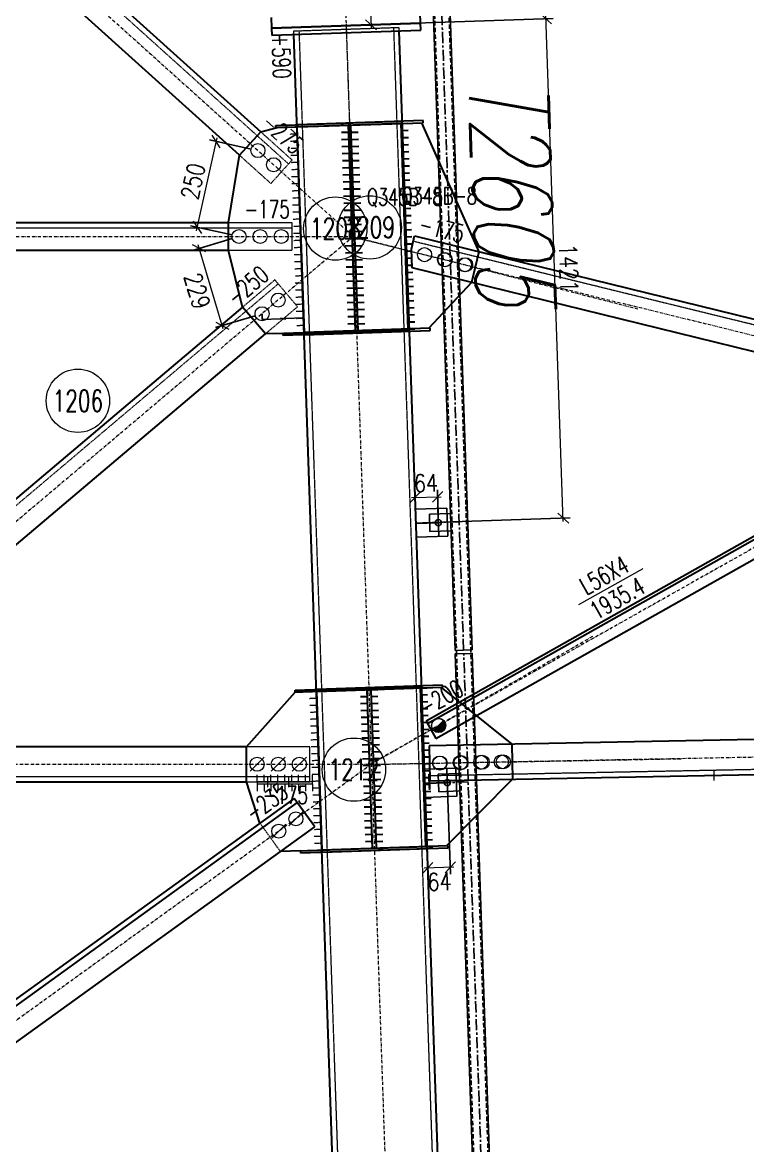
# Model space of a CAD drawing. Extents: x 4047 to 43290, y -150151 to -101862.
# Drawn here: x 16263 to 18324, y -140329 to -137136 of the extents above; entities that cross this region are included whole.
import ezdxf
from ezdxf.enums import TextEntityAlignment as Align

# ---------------------------------------------------------------- set-up
doc = ezdxf.new("R2010")
doc.units = 0
doc.header["$MEASUREMENT"] = 0
for name, pattern in [('CENTER', [50.8, 31.75, -6.35, 6.35, -6.35]), ('Dash', [2.75, 2, -0.75]), ('DashDot', [15.6, 9, -3, 0.6, -3]), ('DASHED', [19.05, 12.7, -6.35])]:
    doc.linetypes.add(name, pattern=pattern)
doc.layers.get('0').update_dxf_attribs({"linetype": 'CONTINUOUS', "lineweight": 25})
doc.layers.get('Defpoints').update_dxf_attribs({"linetype": 'CONTINUOUS'})
doc.styles.add('DimFont', font='simplex.shx', dxfattribs={"width": 0.8, "bigfont": 'gbhzfs.shx'})
doc.styles.add('HZ', font='txt.shx', dxfattribs={"width": 0.7, "oblique": 12, "bigfont": 'hztxt.shx'})
doc.styles.get("Standard").update_dxf_attribs({"font": 'simplex.shx', "width": 0.7, "height": 3, "bigfont": 'gbhzfs.shx'})
doc.dimstyles.new('DHDxfDimStyleOpen30', dxfattribs={"dimtxt": 2.5, "dimasz": 2.5, "dimexe": 1.25, "dimexo": 0.625, "dimtad": 2, "dimtxsty": 'DimFont', "dimblk": 'OPEN30', "dimblk1": 'OPEN30', "dimblk2": 'OPEN30', "dimcen": 2.5, "dimadec": 0, "dimazin": 0, "dimtfac": 1, "dimtmove": 0, "dimatfit": 3, "dimldrblk": 'OPEN30', "dimfxl": 0, "dimarcsym": 0})
doc.dimstyles.new('ISO-25$0', dxfattribs={"dimtxt": 2, "dimasz": 1.5, "dimexe": 1.25, "dimexo": 0.625, "dimtad": 1, "dimdsep": 46, "dimtxsty": 'Standard', "dimcen": 2.5, "dimclrd": 150, "dimclre": 2, "dimclrt": 6, "dimadec": 0, "dimazin": 0, "dimtfac": 1, "dimtmove": 0, "dimatfit": 0, "dimfxl": 0, "dimarcsym": 0})

# ---------------------------------------------------------------- blocks, each defined once
blk = doc.blocks.new('M16X40S')
at = {"color": 3, "linetype": 'Continuous', "lineweight": 13}
blk.add_line((-0.707, -0.707), (0.707, 0.707), dxfattribs=at)
blk.add_circle((0, 0), 1, dxfattribs=at)
for radius in [0.9, 0.8, 0.7, 0.6, 0.5, 0.4, 0.3, 0.2, 0.1]:
    blk.add_arc((0, 0), radius, 225, 45, dxfattribs=at)
blk = doc.blocks.new('M20X45S')
at = {"color": 3, "linetype": 'Continuous', "lineweight": 13}
blk.add_circle((0, 0), 1, dxfattribs=at)
blk = doc.blocks.new('M20X55S')
at = {"color": 3, "linetype": 'Continuous', "lineweight": 13}
blk.add_line((-1, -1), (1, 1), dxfattribs=at)
blk.add_circle((0, 0), 1, dxfattribs=at)
blk = doc.blocks.new('_OBLIQUE')
at = {"color": 0, "linetype": 'ByBlock', "lineweight": -2}
blk.add_line((-0.5, -0.5), (0.5, 0.5), dxfattribs=at)
blk = doc.blocks.new('*D126')
at = {"color": 0, "linetype": 'Continuous', "lineweight": -2}
for p, q in [((17270, -136687.2), (17218.4, -136689)), ((17285.5, -137141), (17233.9, -137142.8))]:
    blk.add_line(p, q, dxfattribs=at)
at = {"color": 0, "linetype": 'Continuous', "lineweight": 0}
blk.add_line((17238, -136678.3), (17254.3, -137152.1), dxfattribs=at)
at = {"layer": 'Defpoints', "color": 0, "linetype": 'Continuous'}
for p in [(17289.9, -136686.5), (17253.9, -137142.1), (17305.5, -137140.3)]:
    blk.add_point(p, dxfattribs=at)
at = {"color": 0, "linetype": 'Continuous', "lineweight": 0, "xscale": 30, "yscale": 30, "zscale": 30}
for p, rotation in [((17238.4, -136688.3), 91.96410551816827), ((17253.9, -137142.1), 271.9641055181683)]:
    blk.add_blockref('_OBLIQUE', p, dxfattribs=dict(at, rotation=rotation))
at = {"color": 6, "linetype": 'Continuous', "insert": (17206.2, -136916.6), "char_height": 50, "attachment_point": 5, "rotation": 271.9641, "style": 'DimFont'}
blk.add_mtext('454', dxfattribs=at)
blk = doc.blocks.new('_OPEN30')
at = {"color": 0, "linetype": 'ByBlock', "lineweight": -2}
for p, q in [((-1, 0.27), (0, 0)), ((0, 0), (-1, -0.27)), ((0, 0), (-1, 0))]:
    blk.add_line(p, q, dxfattribs=at)
blk = doc.blocks.new('T2605 [365-1875-365]')
at = {"color": 2, "linetype": 'DASHED'}
for p, q in [((0, 0), (0, -2615)), ((41, -2615), (41, 0))]:
    blk.add_line(p, q, dxfattribs=at)
at = {"color": 1, "linetype": 'CENTER'}
blk.add_line((20.5, -2610), (20.5, -5), dxfattribs=at)
at = {"color": 2}
for p, q in [((-3.5, -345), (-63.5, -345)), ((-63.5, -345), (-63.5, -395)), ((-3.5, -395), (-63.5, -395)), ((-3.5, -2220), (-63.5, -2220)), ((-63.5, -2220), (-63.5, -2270)), ((-3.5, -2270), (-63.5, -2270))]:
    blk.add_line(p, q, dxfattribs=at)
at = {"color": 2, "linetype": 'CENTER'}
for p, q in [((20.5, -370), (-38.5, -370)), ((20.5, -2245), (-38.5, -2245))]:
    blk.add_line(p, q, dxfattribs=at)
at = {"color": 2}
blk.add_lwpolyline([(44.5, -2610), (44.5, -5), (-3.5, -5), (-3.5, -2610)], close=True, dxfattribs=at)
for centre in [(-38.5, -370), (-38.5, -2245)]:
    blk.add_circle(centre, 8.75, dxfattribs=at)
at = {"color": 2, "style": 'HZ', "oblique": 12, "width": 0.7}
blk.add_text('T2605', height=225, rotation=270, dxfattribs=at).set_placement((90.3, -987.5))
blk = doc.blocks.new('T6355 [365-1875-1875-1875-365]')
at = {"color": 4, "linetype": 'DASHED'}
for p, q in [((0, 0), (0, -6365)), ((41, -6365), (41, 0))]:
    blk.add_line(p, q, dxfattribs=at)
at = {"color": 1, "linetype": 'CENTER'}
for p, q in [((20.5, -6360), (20.5, -5)), ((20.5, -370), (-38.5, -370))]:
    blk.add_line(p, q, dxfattribs=at)
at = {"color": 4}
for p, q in [((-3.5, -345), (-63.5, -345)), ((-63.5, -345), (-63.5, -395)), ((-3.5, -395), (-63.5, -395))]:
    blk.add_line(p, q, dxfattribs=at)
blk.add_lwpolyline([(44.5, -6360), (44.5, -5), (-3.5, -5), (-3.5, -6360)], close=True, dxfattribs=at)
blk.add_circle((-38.5, -370), 8.75, dxfattribs=at)
blk = doc.blocks.new('*D129')
at = {"color": 0, "linetype": 'Continuous', "lineweight": -2}
for p, q in [((17380.6, -138539.5), (17378.5, -138466.2)), ((17445.1, -138537.7), (17443, -138464.4))]:
    blk.add_line(p, q, dxfattribs=at)
at = {"color": 0, "linetype": 'Continuous', "lineweight": 0}
blk.add_line((17369.1, -138486.5), (17453.5, -138484.1), dxfattribs=at)
at = {"layer": 'Defpoints', "color": 0, "linetype": 'Continuous'}
for p in [(17443.5, -138484.3), (17381.2, -138559.5), (17445.7, -138557.6)]:
    blk.add_point(p, dxfattribs=at)
at = {"color": 0, "linetype": 'Continuous', "lineweight": 0, "xscale": 30, "yscale": 30, "zscale": 30}
for p, rotation in [((17379.1, -138486.2), 181.6596278035304), ((17443.5, -138484.3), 1.659627803530449)]:
    blk.add_blockref('_OBLIQUE', p, dxfattribs=dict(at, rotation=rotation))
at = {"color": 6, "linetype": 'Continuous', "insert": (17410.1, -138445.3), "char_height": 50, "attachment_point": 5, "rotation": 1.6596, "style": 'DimFont'}
blk.add_mtext('64', dxfattribs=at)
blk = doc.blocks.new('*D130')
at = {"color": 0, "linetype": 'Continuous', "lineweight": -2}
for p, q in [((17352.5, -137138.7), (17771.6, -137124.4)), ((17401.2, -138558.8), (17820.3, -138544.5))]:
    blk.add_line(p, q, dxfattribs=at)
at = {"color": 0, "linetype": 'Continuous', "lineweight": 0}
blk.add_line((17800.6, -138555.1), (17751.2, -137115), dxfattribs=at)
at = {"layer": 'Defpoints', "color": 0, "linetype": 'Continuous'}
for p in [(17751.6, -137125), (17332.5, -137139.4), (17381.2, -138559.5)]:
    blk.add_point(p, dxfattribs=at)
at = {"color": 0, "linetype": 'Continuous', "lineweight": 0, "xscale": 30, "yscale": 30, "zscale": 30}
for p, rotation in [((17751.6, -137125), 91.9641055181684), ((17800.3, -138545.1), 271.9641055181684)]:
    blk.add_blockref('_OBLIQUE', p, dxfattribs=dict(at, rotation=rotation))
at = {"color": 6, "linetype": 'Continuous', "insert": (17815.9, -137833.7), "char_height": 50, "attachment_point": 5, "rotation": 271.9641, "style": 'DimFont'}
blk.add_mtext('1421', dxfattribs=at)
blk = doc.blocks.new('*D148')
at = {"color": 0, "linetype": 'Continuous', "lineweight": -2}
for p, q in [((17407.3, -139319.4), (17415.5, -139560.1)), ((17471.7, -139317.2), (17480, -139557.9))]:
    blk.add_line(p, q, dxfattribs=at)
at = {"color": 0, "linetype": 'Continuous', "lineweight": 0}
blk.add_line((17489.3, -139537.5), (17404.8, -139540.4), dxfattribs=at)
at = {"layer": 'Defpoints', "color": 0, "linetype": 'Continuous'}
for p in [(17406.6, -139299.4), (17471, -139297.2), (17414.8, -139540.1)]:
    blk.add_point(p, dxfattribs=at)
at = {"color": 0, "linetype": 'Continuous', "lineweight": 0, "xscale": 30, "yscale": 30, "zscale": 30}
for p, rotation in [((17414.8, -139540.1), 181.9641055181641), ((17479.3, -139537.9), 1.964105518164123)]:
    blk.add_blockref('_OBLIQUE', p, dxfattribs=dict(at, rotation=rotation))
at = {"color": 6, "linetype": 'Continuous', "insert": (17448.4, -139579), "char_height": 50, "attachment_point": 5, "rotation": 1.9641, "style": 'DimFont'}
blk.add_mtext('64', dxfattribs=at)
blk = doc.blocks.new('*D175')
at = {"color": 0, "linetype": 'Continuous', "lineweight": 0}
blk.add_line((16758, -137727.8), (16816.1, -137464), dxfattribs=at)
at = {"color": 0, "linetype": 'Continuous', "lineweight": -2}
for p, q in [((16912.9, -137495.6), (16794.4, -137469.4)), ((16859.1, -137739.9), (16740.6, -137713.8))]:
    blk.add_line(p, q, dxfattribs=at)
at = {"layer": 'Defpoints', "color": 0, "linetype": 'Continuous'}
for p in [(16813.9, -137473.7), (16932.5, -137499.9), (16878.6, -137744.2)]:
    blk.add_point(p, dxfattribs=at)
at = {"color": 0, "linetype": 'Continuous', "lineweight": 0, "xscale": 30, "yscale": 30, "zscale": 30}
for p, rotation in [((16813.9, -137473.7), 77.5743127681722), ((16760.1, -137718.1), 257.5743127681722)]:
    blk.add_blockref('_OBLIQUE', p, dxfattribs=dict(at, rotation=rotation))
at = {"color": 6, "linetype": 'Continuous', "insert": (16748, -137587.3), "char_height": 50, "attachment_point": 5, "rotation": 77.5743, "style": 'DimFont'}
blk.add_mtext('250', dxfattribs=at)
blk = doc.blocks.new('*D176')
at = {"color": 0, "linetype": 'Continuous', "lineweight": -2}
for p, q in [((16859.5, -137749.9), (16746.4, -137783.6)), ((16924.9, -137969.5), (16811.8, -138003.2))]:
    blk.add_line(p, q, dxfattribs=at)
at = {"color": 0, "linetype": 'Continuous', "lineweight": 0}
blk.add_line((16833.8, -138007), (16762.7, -137768.3), dxfattribs=at)
at = {"layer": 'Defpoints', "color": 0, "linetype": 'Continuous'}
for p in [(16878.6, -137744.2), (16765.5, -137777.9), (16944.1, -137963.7)]:
    blk.add_point(p, dxfattribs=at)
at = {"color": 0, "linetype": 'Continuous', "lineweight": 0, "xscale": 30, "yscale": 30, "zscale": 30}
for p, rotation in [((16765.5, -137777.9), 106.5953881939592), ((16831, -137997.4), 286.5953881939591)]:
    blk.add_blockref('_OBLIQUE', p, dxfattribs=dict(at, rotation=rotation))
at = {"color": 6, "linetype": 'Continuous', "insert": (16759.9, -137899.1), "char_height": 50, "attachment_point": 5, "rotation": 286.5954, "style": 'DimFont'}
blk.add_mtext('229', dxfattribs=at)
blk = doc.blocks.new('*D177')
at = {"color": 2, "linetype": 'Continuous', "lineweight": -2}
for p, q in [((16944, -137963.8), (16944.6, -137980)), ((17061.4, -137959.8), (17062, -137976))]:
    blk.add_line(p, q, dxfattribs=at)
at = {"color": 150, "linetype": 'Continuous', "lineweight": -2}
for p, q in [((16944.8, -137979.9), (16996.4, -137978.1)), ((17061.8, -137975.8), (17010.2, -137977.6))]:
    blk.add_line(p, q, dxfattribs=at)
at = {"color": 150, "linetype": 'Continuous'}
for points in [[(16944.7, -137979.8), (16944.8, -137979.9), (16944.6, -137979.9)], [(17061.8, -137975.8), (17061.8, -137975.9), (17062, -137975.8)]]:
    blk.add_solid(points, dxfattribs=at)
at = {"layer": 'Defpoints', "color": 0, "linetype": 'Continuous'}
for p in [(16944, -137963.8), (17061.4, -137959.7), (17062, -137975.8)]:
    blk.add_point(p, dxfattribs=at)
at = {"color": 6, "linetype": 'Continuous', "insert": (17003.3, -137977.8), "char_height": 3, "attachment_point": 5}
blk.add_mtext('\\A1;117.4980', dxfattribs=at)

msp = doc.modelspace()

# ---------------------------------------------------------------- linework, layer by layer
at = {"color": 2, "linetype": 'DashDot', "lineweight": 15}
for p, q in [((16939.79456, -130050.3487), (17203.64331, -137744.18072)), ((13760.99625, -134642.35624), (17203.64331, -137744.18072)), ((17183.42201, -137154.52735), (17447.27076, -144848.35938)), ((13654.6237, -137744.18072), (17203.64331, -137744.18072)), ((17203.67754, -137744.17785), (15429.13251, -139245.0629)), ((17197.25966, -137744.59547), (22870.04377, -139136.34543)), ((17203.10565, -137744.32897), (18012.4617, -137949.67693)), ((19136.0906, -138181.48781), (17250.15369, -139245.43783)), ((17883.18527, -138881.9873), (17255.4372, -139244.69568)), ((17250.11868, -139245.43001), (23099.99996, -139131.88185)), ((17255.11439, -139245.06318), (13510.50645, -141946.65232)), ((13603.15312, -139245.06354), (17255.1139, -139245.06354)), ((17254.61689, -139245.08776), (18134.47367, -139229.21166))]:
    msp.add_line(p, q, dxfattribs=at)
at = {"color": 1, "linetype": 'Dash', "lineweight": 20}
for p, q in [((13944.52093, -134767.33101), (17019.42028, -137537.81485)), ((17034.00984, -137159.65123), (17332.83418, -137149.40348)), ((17034.35258, -137169.64535), (17034.00984, -137159.65123)), ((17049.00103, -137159.13712), (17291.94301, -144243.32753)), ((17317.84299, -137149.91758), (17560.78497, -144234.10798)), ((17332.83418, -137149.40348), (17333.17691, -137159.39761)), ((17339.24097, -137422.65934), (17397.65499, -137420.65612)), ((16940.30994, -137446.34598), (17029.4609, -137526.67098)), ((16983.55894, -137434.85694), (17043.37727, -137432.80556)), ((17043.37727, -137432.80556), (17023.38902, -137433.49103)), ((17044.06872, -137452.96816), (17024.08047, -137453.65363)), ((17044.76017, -137473.13077), (17024.77192, -137473.81623)), ((16969.21715, -137593.5342), (16880.06619, -137513.2092)), ((17045.45161, -137493.29337), (17025.46336, -137493.97884)), ((17046.14306, -137513.45597), (17026.15481, -137514.14144)), ((17029.4609, -137526.67098), (16969.21715, -137593.5342)), ((17046.83451, -137533.61858), (17026.84626, -137534.30404)), ((17047.52595, -137553.78118), (17027.5377, -137554.46665)), ((17048.2174, -137573.94378), (17028.22915, -137574.62925)), ((17048.90885, -137594.10639), (17028.9206, -137594.79186)), ((17049.60029, -137614.26899), (17029.61204, -137614.95446)), ((17050.29174, -137634.4316), (17030.30349, -137635.11706)), ((17050.98319, -137654.5942), (17030.99494, -137655.27967)), ((17051.67464, -137674.7568), (17031.68639, -137675.44227)), ((16848.64331, -137704.18072), (17028.64331, -137704.18072)), ((17028.64331, -137704.18072), (17028.64331, -137784.18072)), ((17052.36608, -137694.91941), (17032.37783, -137695.60488)), ((13829.6237, -137719.18072), (17028.64331, -137719.18072)), ((17053.05753, -137715.08201), (17033.06928, -137715.76748)), ((17053.74898, -137735.24462), (17033.76073, -137735.93008)), ((17054.44042, -137755.40722), (17034.45217, -137756.09269)), ((17055.13187, -137775.56982), (17035.14362, -137776.25529)), ((17374.36756, -137757.15711), (22585.83239, -139035.72789)), ((17028.64331, -137784.18072), (16848.64331, -137784.18072)), ((17055.82332, -137795.73243), (17035.83507, -137796.4179)), ((17056.51477, -137815.89503), (17036.52652, -137816.5805)), ((17057.20621, -137836.05764), (17037.21796, -137836.7431)), ((16980.50736, -137867.44627), (16888.88391, -137944.94008)), ((17045.08531, -137943.79866), (16980.50736, -137867.44627)), ((17057.89766, -137856.22024), (17037.90941, -137856.90571)), ((16990.19405, -137878.89913), (15501.97083, -139137.61725)), ((17058.58911, -137876.38284), (17038.60086, -137877.06831)), ((17059.28055, -137896.54545), (17039.2923, -137897.23092)), ((17059.972, -137916.70805), (17039.98375, -137917.39352)), ((16953.46216, -138021.29223), (17045.08531, -137943.79866)), ((17060.66345, -137936.87066), (17040.6752, -137937.55612)), ((17061.3549, -137957.03326), (17041.36665, -137957.71873)), ((17062.04634, -137977.19586), (17042.05809, -137977.88133)), ((17062.73779, -137997.35847), (17042.74954, -137998.04394)), ((17063.42924, -138017.52107), (17003.6109, -138019.57245)), ((17063.42924, -138017.52107), (17043.44099, -138018.20654)), ((17417.70696, -138005.37163), (17359.29293, -138007.37486)), ((17038.61272, -139040.22575), (17098.43105, -139038.17436)), ((17098.43105, -139038.17436), (17078.4428, -139038.85983)), ((17394.2935, -139028.02819), (17452.70696, -139026.02499)), ((17099.10368, -139057.7881), (17079.11543, -139058.47356)), ((17099.7763, -139077.40183), (17079.78805, -139078.0873)), ((17100.44893, -139097.01556), (17080.46068, -139097.70103)), ((17101.12155, -139116.6293), (17081.1333, -139117.31476)), ((17101.79418, -139136.24303), (17081.80593, -139136.9285)), ((17102.4668, -139155.85676), (17082.47855, -139156.54223)), ((17103.13942, -139175.4705), (17083.15117, -139176.15596)), ((17420.76589, -139277.12428), (23070.68485, -139167.45746)), ((17080.1139, -139195.06354), (16900.1139, -139195.06354)), ((17080.1139, -139295.06354), (17080.1139, -139195.06354)), ((17103.81205, -139195.08423), (17083.8238, -139195.7697)), ((17104.48467, -139214.69796), (17084.49642, -139215.38343)), ((17105.1573, -139234.3117), (17085.16905, -139234.99716)), ((16930.1139, -139295.06354), (16930.1139, -139275.0753)), ((16949.7688, -139295.06354), (16949.7688, -139275.0753)), ((16969.42369, -139295.06354), (16969.42369, -139275.0753)), ((16989.07859, -139295.06354), (16989.07859, -139275.0753)), ((17008.73348, -139295.06354), (17008.73348, -139275.0753)), ((17028.38838, -139295.06354), (17028.38838, -139275.0753)), ((17048.04327, -139295.06354), (17048.04327, -139275.0753)), ((17067.69817, -139295.06354), (17067.69817, -139275.0753)), ((17105.82992, -139253.92543), (17085.84167, -139254.6109)), ((17106.50255, -139273.53916), (17086.5143, -139274.22463)), ((17087.35306, -139295.06354), (17087.35306, -139275.0753)), ((17418.48514, -139291.91293), (17418.28363, -139271.92572)), ((17421.03807, -139292.09725), (17420.83657, -139272.11003)), ((13778.15312, -139280.06354), (17080.1139, -139280.06354)), ((16900.1139, -139295.06354), (17080.1139, -139295.06354)), ((16930.1139, -139295.06354), (16930.1139, -139301.06001)), ((17087.35306, -139295.06354), (16930.1139, -139295.06354)), ((16930.1139, -139301.06001), (16930.1139, -139321.04825)), ((16930.1139, -139301.06001), (17087.35306, -139301.06001)), ((16949.7688, -139301.06001), (16949.7688, -139321.04825)), ((16969.42369, -139301.06001), (16969.42369, -139321.04825)), ((16989.07859, -139301.06001), (16989.07859, -139321.04825)), ((17008.73348, -139301.06001), (17008.73348, -139321.04825)), ((17028.38838, -139301.06001), (17028.38838, -139321.04825)), ((17048.04327, -139301.06001), (17048.04327, -139321.04825)), ((17067.69817, -139301.06001), (17067.69817, -139321.04825)), ((17107.17517, -139293.1529), (17087.18692, -139293.83836)), ((17087.35306, -139301.06001), (17087.35306, -139295.06354)), ((17087.35306, -139301.06001), (17087.35306, -139321.04825)), ((17418.48514, -139291.91293), (17418.54559, -139297.9091)), ((17421.03807, -139292.09725), (17418.48514, -139291.91293)), ((17418.54559, -139297.9091), (17418.7471, -139317.89632)), ((17418.54559, -139297.9091), (17421.09852, -139298.09342)), ((17421.09852, -139298.09342), (17421.03807, -139292.09725)), ((17421.09852, -139298.09342), (17421.30003, -139318.08063)), ((17107.8478, -139312.76663), (17087.85955, -139313.4521)), ((17108.52042, -139332.38036), (17088.53217, -139333.06583)), ((17109.19304, -139351.99409), (17089.20479, -139352.67956)), ((17109.86567, -139371.60783), (17089.87742, -139372.2933)), ((17110.53829, -139391.22156), (17090.55004, -139391.90703)), ((16996.47306, -139493.31726), (16937.96457, -139412.22005)), ((17111.21092, -139410.83529), (17091.22267, -139411.52076)), ((17111.88354, -139430.44903), (17091.89529, -139431.1345)), ((17112.55617, -139450.06276), (17092.56792, -139450.74823)), ((17113.22879, -139469.67649), (17093.24054, -139470.36196)), ((17113.90141, -139489.29023), (17054.08308, -139491.34161)), ((17113.90141, -139489.29023), (17093.91316, -139489.9757)), ((17468.17732, -139477.14085), (17409.76386, -139479.14406))]:
    msp.add_line(p, q, dxfattribs=at)
at = {"color": 7, "linetype": 'Continuous', "lineweight": 30}
for p, q in [((17339.24097, -137422.65934), (17358.71231, -137421.9916)), ((17188.96751, -137427.81275), (17168.97927, -137428.49822)), ((17189.65895, -137447.97536), (17169.67072, -137448.66082)), ((17196.9628, -137427.53857), (17216.95104, -137426.8531)), ((17197.65425, -137447.70117), (17217.64248, -137447.0157)), ((17339.93242, -137442.82195), (17359.40376, -137442.15421)), ((17190.3504, -137468.13796), (17170.36217, -137468.82343)), ((17191.04185, -137488.30056), (17171.05361, -137488.98603)), ((17198.3457, -137467.86377), (17218.33393, -137467.17831)), ((17199.03714, -137488.02638), (17219.02538, -137487.34091)), ((17340.62386, -137462.98455), (17360.0952, -137462.31681)), ((17341.31531, -137483.14715), (17360.78665, -137482.47941)), ((17191.7333, -137508.46317), (17171.74506, -137509.14864)), ((17199.72859, -137508.18898), (17219.71683, -137507.50351)), ((17342.00676, -137503.30976), (17361.4781, -137502.64202)), ((17192.42474, -137528.62577), (17172.43651, -137529.31124)), ((17193.11619, -137548.78838), (17173.12795, -137549.47384)), ((17200.42004, -137528.35159), (17220.40827, -137527.66612)), ((17201.11148, -137548.51419), (17221.09972, -137547.82872)), ((17342.6982, -137523.47236), (17362.16954, -137522.80462)), ((17343.38965, -137543.63497), (17362.86099, -137542.96723)), ((17193.80764, -137568.95098), (17173.8194, -137569.63645)), ((17201.80293, -137568.67679), (17221.79117, -137567.99133)), ((17344.0811, -137563.79757), (17363.55244, -137563.12983)), ((17344.77255, -137583.96017), (17364.24389, -137583.29243)), ((17194.49908, -137589.11358), (17174.51085, -137589.79905)), ((17195.19053, -137609.27619), (17175.2023, -137609.96166)), ((17202.49438, -137588.8394), (17222.48261, -137588.15393)), ((17203.18583, -137609.002), (17223.17406, -137608.31653)), ((17345.46399, -137604.12278), (17364.93533, -137603.45504)), ((17195.88198, -137629.43879), (17175.89374, -137630.12426)), ((17203.87727, -137629.1646), (17223.86551, -137628.47914)), ((17204.56872, -137649.32721), (17224.55696, -137648.64174)), ((17346.15544, -137624.28538), (17365.62678, -137623.61764)), ((17346.84689, -137644.44799), (17366.31823, -137643.78025)), ((17196.57343, -137649.6014), (17176.58519, -137650.28686)), ((17197.26487, -137669.764), (17177.27664, -137670.44947)), ((17205.26017, -137669.48981), (17225.2484, -137668.80435)), ((17347.53833, -137664.61059), (17367.00967, -137663.94285)), ((17197.95632, -137689.9266), (17177.96808, -137690.61207)), ((17198.64777, -137710.08921), (17178.65953, -137710.77467)), ((17205.95161, -137689.65242), (17225.93985, -137688.96695)), ((17206.64306, -137709.81502), (17226.6313, -137709.12955)), ((17348.22978, -137684.77319), (17367.70112, -137684.10545)), ((17348.92123, -137704.9358), (17368.39257, -137704.26806)), ((17199.33921, -137730.25181), (17179.35098, -137730.93728)), ((17207.33451, -137729.97762), (17227.32274, -137729.29216)), ((17349.61268, -137725.0984), (17369.08402, -137724.43066)), ((17350.30412, -137745.26101), (17369.77546, -137744.59326)), ((17200.03066, -137750.41442), (17180.04243, -137751.09988)), ((17200.72211, -137770.57702), (17180.73387, -137771.26249)), ((17208.02596, -137750.14023), (17228.01419, -137749.45476)), ((17208.7174, -137770.30283), (17228.70564, -137769.61736)), ((17350.99557, -137765.42361), (17370.46691, -137764.75587)), ((17201.41356, -137790.73962), (17181.42532, -137791.42509)), ((17209.40885, -137790.46544), (17229.39709, -137789.77997)), ((17351.68702, -137785.58621), (17371.15836, -137784.91847)), ((17352.37846, -137805.74882), (17371.8498, -137805.08108)), ((17202.105, -137810.90223), (17182.11677, -137811.58769)), ((17202.79645, -137831.06483), (17182.80821, -137831.7503)), ((17210.1003, -137810.62804), (17230.08853, -137809.94257)), ((17210.79174, -137830.79064), (17230.77998, -137830.10518)), ((17353.06991, -137825.91142), (17372.54125, -137825.24368)), ((17203.4879, -137851.22744), (17183.49966, -137851.9129)), ((17204.17934, -137871.39004), (17184.19111, -137872.07551)), ((17211.48319, -137850.95325), (17231.47143, -137850.26778)), ((17212.17464, -137871.11585), (17232.16287, -137870.43038)), ((17353.76136, -137846.07403), (17373.2327, -137845.40628)), ((17354.4528, -137866.23663), (17373.92415, -137865.56889)), ((17204.87079, -137891.55264), (17184.88255, -137892.23811)), ((17212.86609, -137891.27846), (17232.85432, -137890.59299)), ((17355.14425, -137886.39923), (17374.61559, -137885.73149)), ((17205.56224, -137911.71525), (17185.574, -137912.40071)), ((17206.25369, -137931.87785), (17186.26545, -137932.56332)), ((17213.55753, -137911.44106), (17233.54577, -137910.75559)), ((17214.24898, -137931.60366), (17234.23722, -137930.9182)), ((17355.8357, -137906.56184), (17375.30704, -137905.8941)), ((17356.52715, -137926.72444), (17375.99849, -137926.0567)), ((17206.94513, -137952.04045), (17186.9569, -137952.72592)), ((17214.94043, -137951.76627), (17234.92866, -137951.0808)), ((17357.21859, -137946.88705), (17376.68993, -137946.2193)), ((17357.91004, -137967.04965), (17377.38138, -137966.38191)), ((17207.63658, -137972.20306), (17187.64834, -137972.88853)), ((17208.32803, -137992.36566), (17188.33979, -137993.05113)), ((17215.63187, -137971.92887), (17235.62011, -137971.2434)), ((17216.32332, -137992.09148), (17236.31156, -137991.40601)), ((17358.60149, -137987.21225), (17378.07283, -137986.54451)), ((17209.01947, -138012.52827), (17189.03124, -138013.21373)), ((17217.01477, -138012.25408), (17237.003, -138011.56861)), ((17359.29293, -138007.37486), (17378.76427, -138006.70712)), ((19100.13481, -138178.8091), (17414.51894, -139129.74815)), ((17243.02188, -139033.21583), (17223.03364, -139033.9013)), ((17243.6945, -139052.82956), (17223.70627, -139053.51503)), ((17253.016, -139032.8731), (17273.00423, -139032.18763)), ((17253.68862, -139052.48683), (17273.67686, -139051.80136)), ((17394.2935, -139028.02819), (17413.76465, -139027.36046)), ((17394.96613, -139047.64193), (17414.43728, -139046.97419)), ((17244.36713, -139072.4433), (17224.37889, -139073.12877)), ((17254.36125, -139072.10056), (17274.34948, -139071.4151)), ((17395.63875, -139067.25566), (17415.1099, -139066.58792)), ((17396.31138, -139086.86939), (17415.78253, -139086.20166)), ((17245.03975, -139092.05703), (17225.05152, -139092.7425)), ((17245.71238, -139111.67076), (17225.72414, -139112.35623)), ((17255.03387, -139091.7143), (17275.02211, -139091.02883)), ((17255.70649, -139111.32803), (17275.69473, -139110.64256)), ((17396.984, -139106.48312), (17416.45515, -139105.81539)), ((17246.385, -139131.2845), (17226.39676, -139131.96997)), ((17256.37912, -139130.94176), (17276.36735, -139130.2563)), ((17257.05174, -139150.5555), (17277.03998, -139149.87003)), ((17397.65663, -139126.09686), (17417.12778, -139125.42912)), ((17398.32925, -139145.71059), (17417.8004, -139145.04286)), ((17247.05762, -139150.89823), (17227.06939, -139151.5837)), ((17247.73025, -139170.51196), (17227.74201, -139171.19743)), ((17257.72437, -139170.16923), (17277.7126, -139169.48376)), ((17399.00187, -139165.32432), (17418.47303, -139164.65659)), ((17248.40287, -139190.1257), (17228.41464, -139190.81116)), ((17249.0755, -139209.73943), (17229.08726, -139210.4249)), ((17258.39699, -139189.78296), (17278.38523, -139189.0975)), ((17259.06962, -139209.3967), (17279.05785, -139208.71123)), ((17399.6745, -139184.93806), (17419.14565, -139184.27032)), ((17400.34712, -139204.55179), (17419.81827, -139203.88406)), ((17249.74812, -139229.35316), (17229.75989, -139230.03863)), ((17259.74224, -139229.01043), (17279.73048, -139228.32496)), ((17401.01975, -139224.16552), (17420.4909, -139223.49779)), ((17401.69237, -139243.77926), (17421.16352, -139243.11152)), ((17250.42075, -139248.9669), (17230.43251, -139249.65236)), ((17251.09337, -139268.58063), (17231.10514, -139269.2661)), ((17260.41486, -139248.62416), (17280.4031, -139247.9387)), ((17261.08749, -139268.2379), (17281.07573, -139267.55243)), ((17402.365, -139263.39299), (17421.83615, -139262.72526)), ((17251.766, -139288.19436), (17231.77776, -139288.87983)), ((17252.43862, -139307.8081), (17232.45038, -139308.49356)), ((17261.76011, -139287.85163), (17281.74835, -139287.16616)), ((17262.43274, -139307.46536), (17282.42097, -139306.7799)), ((17403.03762, -139283.00672), (17422.50877, -139282.33899)), ((17403.71024, -139302.62046), (17423.1814, -139301.95272)), ((17253.11124, -139327.42183), (17233.12301, -139328.1073)), ((17263.10536, -139327.0791), (17283.0936, -139326.39363)), ((17404.38287, -139322.23419), (17423.85402, -139321.56646)), ((17405.05549, -139341.84792), (17424.52665, -139341.18019)), ((17044.05798, -139354.1741), (13692.7715, -141771.99709)), ((17253.78387, -139347.03556), (17233.79563, -139347.72103)), ((17254.45649, -139366.6493), (17234.46826, -139367.33476)), ((17263.77799, -139346.69283), (17283.76622, -139346.00736)), ((17264.45061, -139366.30656), (17284.43885, -139365.6211)), ((17405.72812, -139361.46166), (17425.19927, -139360.79392)), ((17255.12912, -139386.26303), (17235.14088, -139386.9485)), ((17265.12324, -139385.9203), (17285.11147, -139385.23483)), ((17265.79586, -139405.53403), (17285.7841, -139404.84856)), ((17406.40074, -139381.07539), (17425.87189, -139380.40766)), ((17407.07337, -139400.68912), (17426.54452, -139400.02139)), ((17255.80174, -139405.87676), (17235.81351, -139406.56223)), ((17256.47437, -139425.4905), (17236.48613, -139426.17596)), ((17266.46848, -139425.14776), (17286.45672, -139424.4623)), ((17407.74599, -139420.30286), (17427.21714, -139419.63512)), ((17257.14699, -139445.10423), (17237.15875, -139445.7897)), ((17257.81962, -139464.71796), (17237.83138, -139465.40343)), ((17267.14111, -139444.7615), (17287.12934, -139444.07603)), ((17267.81373, -139464.37523), (17287.80197, -139463.68976)), ((17408.41862, -139439.91659), (17427.88977, -139439.24885)), ((17409.09124, -139459.53032), (17428.56239, -139458.86259)), ((17258.49224, -139484.3317), (17238.504, -139485.01716)), ((17268.48636, -139483.98896), (17288.47459, -139483.30349)), ((17409.76386, -139479.14406), (17429.23502, -139478.47632))]:
    msp.add_line(p, q, dxfattribs=at)
at = {"color": 3, "linetype": 'Continuous'}
for p, q in [((17447.03064, -138597.6186), (17444.28877, -138517.6656)), ((17472.01595, -138596.76176), (17469.27408, -138516.80876)), ((17493.14893, -138921.22809), (17541.12073, -138919.58297)), ((17493.49167, -138931.22222), (17541.46347, -138929.57709)), ((17472.39295, -139337.18384), (17469.65108, -139257.23085)), ((17497.37827, -139336.32701), (17494.63639, -139256.37401))]:
    msp.add_line(p, q, dxfattribs=at)
at = {"color": 7, "linetype": 'Continuous', "lineweight": 13}
msp.add_line((18027.05993, -138688.88654), (17844.15811, -138792.07048), dxfattribs=at)
at = {"color": 7, "linetype": 'Continuous', "lineweight": 30}
for points in [[(15496.3604, -136145.34766), (16940.30994, -137446.34598)], [(16880.06619, -137513.2092), (15429.13351, -136205.91907)], [(16970.17562, -137121.81681), (16971.20383, -137151.79919)], [(17394.95472, -137137.26727), (16971.20383, -137151.79919)], [(16971.20383, -137151.79919), (17394.95472, -137137.26727)], [(17394.95472, -137137.26727), (17393.92652, -137107.28489)], [(17395.64019, -137157.25552), (17394.95472, -137137.26727)], [(16971.20383, -137151.79919), (16971.88929, -137171.78744)], [(16971.88929, -137171.78744), (17395.64019, -137157.25552)], [(17276.60909, -144233.8475), (17034.35258, -137169.64535)], [(17333.17691, -137159.39761), (17575.43343, -144223.59976)], [(16983.3533, -137428.86046), (17340.63564, -137416.60799)], [(17340.84128, -137422.60446), (16983.55894, -137434.85694)], [(17401.85503, -137414.50856), (17044.68357, -137426.75723)], [(17044.88921, -137432.75371), (17402.06067, -137420.50503)], [(17359.29293, -138007.37486), (17339.24097, -137422.65934)], [(17340.63564, -137416.60799), (17340.84128, -137422.60446)], [(17397.65499, -137420.65612), (17560.31315, -137788.08295)], [(17402.06067, -137420.50503), (17401.85503, -137414.50856)], [(16880.06619, -137513.2092), (16940.30994, -137446.34598)], [(16940.30994, -137446.34598), (16983.41252, -137434.86196)], [(16983.55894, -137434.85694), (16983.3533, -137428.86046)], [(16983.41252, -137434.86196), (16983.55894, -137434.85694)], [(17043.37727, -137432.80556), (17063.42924, -138017.52107)], [(17044.68357, -137426.75723), (17044.88921, -137432.75371)], [(17196.9628, -137427.53857), (17188.96751, -137427.81275)], [(17188.96751, -137427.81275), (17209.01947, -138012.52827)], [(17217.01477, -138012.25408), (17196.9628, -137427.53857)], [(16848.64331, -137704.18072), (16880.06619, -137513.2092)], [(14009.6237, -137704.18072), (16848.64331, -137704.18072)], [(16848.64331, -137784.18072), (16848.64331, -137704.18072)], [(17368.64903, -137780.46587), (17377.94164, -137742.58913)], [(17377.94164, -137742.58913), (22395.16678, -138973.50552)], [(16848.64331, -137784.18072), (14009.6237, -137784.18072)], [(16888.88404, -137944.94061), (16848.64331, -137784.18072)], [(17371.06514, -137833.57107), (17368.64903, -137780.46587)], [(17560.31315, -137788.08295), (17539.41947, -137875.44876)], [(18991.23396, -138231.06018), (17371.06514, -137833.57107)], [(17539.41947, -137875.44876), (17417.70696, -138005.37163)], [(16888.88391, -137944.94008), (15583.90609, -139048.67184)], [(16953.46137, -138021.29226), (16888.88404, -137944.94061)], [(15648.48369, -139125.02453), (16953.46216, -138021.29223)], [(17003.6109, -138019.57245), (16953.46137, -138021.29226)], [(17003.6109, -138019.57245), (17360.89324, -138007.31998)], [(17003.81654, -138025.56893), (17003.6109, -138019.57245)], [(17361.09888, -138013.31645), (17003.81654, -138025.56893)], [(17422.11264, -138005.22055), (17064.94117, -138017.46922)], [(17064.94117, -138017.46922), (17065.14681, -138023.4657)], [(17065.14681, -138023.4657), (17422.31828, -138011.21702)], [(17209.01947, -138012.52827), (17217.01477, -138012.25408)], [(17360.89324, -138007.31998), (17361.09888, -138013.31645)], [(17422.31828, -138011.21702), (17422.11264, -138005.22055)], [(19096.20402, -138171.84139), (17410.58816, -139122.78044)], [(17438.10364, -139171.55439), (19123.71951, -138220.61534)], [(17381.19172, -138559.51), (17445.64796, -138557.29957)], [(17038.40708, -139034.22927), (17395.68942, -139021.97679)], [(17456.90853, -139019.87737), (17099.74354, -139032.12583)], [(17395.68942, -139021.97679), (17395.89506, -139027.97327)], [(17457.11417, -139025.87385), (17456.90853, -139019.87737)], [(16900.1139, -139195.06354), (17038.4663, -139040.23077)], [(17038.61272, -139040.22575), (17038.40708, -139034.22927)], [(17038.4663, -139040.23077), (17038.61272, -139040.22575)], [(17395.89506, -139027.97327), (17038.61272, -139040.22575)], [(17098.43105, -139038.17436), (17113.90141, -139489.29023)], [(17099.74354, -139032.12583), (17099.94918, -139038.1223)], [(17099.94918, -139038.1223), (17457.11417, -139025.87385)], [(17243.02188, -139033.21583), (17253.016, -139032.8731)], [(17258.49224, -139484.3317), (17243.02188, -139033.21583)], [(17253.016, -139032.8731), (17268.48636, -139483.98896)], [(17409.76386, -139479.14406), (17394.2935, -139028.02819)], [(17452.70696, -139026.02499), (17654.36624, -139187.83756)], [(17410.58816, -139122.78044), (17438.10364, -139171.55439)], [(19220.05145, -139157.18353), (17419.11633, -139192.14029)], [(16900.1139, -139195.06354), (15616.11066, -139195.06354)], [(16900.1139, -139295.06354), (16900.1139, -139195.06354)], [(17419.11633, -139192.14029), (17421.05699, -139292.12145)], [(17421.05699, -139292.12145), (22547.8595, -139192.6085)], [(17654.36624, -139187.83756), (17656.25323, -139287.81912)], [(13958.15312, -139295.06354), (16900.1139, -139295.06354)], [(16937.96457, -139412.22005), (16900.1139, -139295.06354)], [(17406.55404, -139299.07524), (17471.01027, -139296.86481)], [(17656.25323, -139287.81912), (17468.17732, -139477.14085)], [(17035.28171, -139342.00952), (13683.99523, -141759.8325)], [(17093.79019, -139423.10673), (17035.28171, -139342.00952)], [(13742.50371, -141840.92971), (17093.79019, -139423.10673)], [(17054.08308, -139491.34161), (16996.47306, -139493.31726)], [(17054.08308, -139491.34161), (17411.36542, -139479.08913)], [(17054.28872, -139497.33809), (17054.08308, -139491.34161)], [(17411.57106, -139485.08561), (17054.28872, -139497.33809)], [(17472.58454, -139476.98971), (17115.41954, -139489.23817)], [(17115.41954, -139489.23817), (17115.62518, -139495.23464)], [(17115.62518, -139495.23464), (17472.79018, -139482.98619)], [(17268.48636, -139483.98896), (17258.49224, -139484.3317)], [(17411.36542, -139479.08913), (17411.57106, -139485.08561)], [(17472.79018, -139482.98619), (17472.58454, -139476.98971)]]:
    msp.add_lwpolyline(points, dxfattribs=at)
at = {"color": 3, "linetype": 'Continuous'}
for points in [[(17379.82079, -138519.5335), (17469.26234, -138516.46623)], [(17382.56266, -138599.4865), (17472.00421, -138596.41923)], [(17405.1831, -139259.09875), (17494.62465, -139256.03148)], [(17407.92497, -139339.05174), (17497.36652, -139335.98448)]]:
    msp.add_lwpolyline(points, dxfattribs=at)
at = {"color": 3, "linetype": 'Continuous', "lineweight": 20}
for points in [[(18229.8018, -139291.42627), (18229.2196, -139261.43192)], [(16960.1139, -139310.06354), (16960.1139, -139280.06354)], [(17020.1139, -139310.06354), (17020.1139, -139280.06354)]]:
    msp.add_lwpolyline(points, dxfattribs=at)
at = {"color": 7, "linetype": 'Continuous', "lineweight": 13}
for centre in [(17152.34509, -137721.77025), (17250.32511, -137718.41017), (16420.50078, -138211.43011), (17205.10807, -139260.33923)]:
    msp.add_circle(centre, 90, dxfattribs=at)

# ---------------------------------------------------------------- block references
at = {"rotation": 1.96410551816554}
for name, p in [('T2605 [365-1875-365]', (17407.19332, -136312.64152)), ('T6355 [365-1875-1875-1875-365]', (17496.81824, -138926.1052))]:
    msp.add_blockref(name, p, dxfattribs=at)
at = {"color": 3, "linetype": 'Continuous', "lineweight": 13, "xscale": 20, "yscale": 20, "zscale": 20}
for name, p in [('M20X45S', (16932.4758, -137499.85884)), ('M20X45S', (16977.05129, -137540.02134)), ('M20X45S', (16878.64331, -137744.18072)), ('M20X45S', (16938.64331, -137744.18072)), ('M20X45S', (16998.64331, -137744.18072)), ('M20X45S', (17406.06734, -137795.82394)), ('M20X45S', (17406.06734, -137795.82394)), ('M20X45S', (17462.83358, -137810.22654)), ('M20X45S', (17464.33924, -137810.12026)), ('M20X45S', (17519.59982, -137824.62914)), ('M20X45S', (17522.61115, -137824.41658)), ('M20X45S', (16989.88994, -137924.99637)), ('M20X45S', (16944.07845, -137963.74308)), ('M16X40S', (17446.13327, -139134.87609)), ('M16X40S', (17446.50272, -139134.29938)), ('M20X55S', (16930.1139, -139245.06354)), ('M20X55S', (16990.1139, -139245.06354)), ('M20X55S', (17050.1139, -139245.06354)), ('M20X45S', (17448.9394, -139241.58141)), ('M20X45S', (17450.08096, -139241.54867)), ('M20X45S', (17507.37808, -139240.52695)), ('M20X45S', (17510.06966, -139240.38427)), ('M20X45S', (17565.81675, -139239.47248)), ('M20X45S', (17570.05836, -139239.21987)), ('M20X45S', (17624.25542, -139238.41802)), ('M20X45S', (17630.04707, -139238.05547)), ('M20X55S', (17040.2063, -139400.11102)), ('M20X55S', (16991.54798, -139435.21611))]:
    msp.add_blockref(name, p, dxfattribs=at)

# ---------------------------------------------------------------- texts
at = {"color": 7, "linetype": 'Continuous', "lineweight": 13, "width": 0.7}
for s, rotation, p in [('+590', 271.96410552, (16998.93101, -137230.89535)), ('-275', 317.98115287, (17002.55774, -137451.95506)), ('-175', 346.21542705, (17454.86073, -137722.84823)), ('-250', 40.22406838, (16902.84389, -137884.01862)), ('L56X4', 29.42948869, (17917.18347, -138707.81738)), ('1935.4', 29.42948869, (17954.03456, -138773.13963)), ('-200', 29.42948869, (17453.12988, -139055.72467)), ('-235', 35.8089844, (16956.57298, -139352.55401))]:
    msp.add_text(s, height=50, rotation=rotation, dxfattribs=at).set_placement(p, align=Align.MIDDLE_CENTER)
for p in [(17242.34509, -137631.77025), (17340.32511, -137628.41017)]:
    msp.add_text('Q345B-8', height=48, dxfattribs=at).set_placement(p, align=Align.MIDDLE_LEFT)
for s, height, p in [('-175', 50, (16958.64331, -137666.68072)), ('1208', 60, (17152.34509, -137721.77025)), ('1209', 60, (17250.32511, -137718.41017)), ('1206', 60, (16420.50078, -138211.43011)), ('1212', 60, (17205.10807, -139260.33923)), ('-175', 50, (17010.1139, -139332.56354))]:
    msp.add_text(s, height=height, dxfattribs=at).set_placement(p, align=Align.MIDDLE_CENTER)

# ---------------------------------------------------------------- dimensions: what is measured, and where the dimension line sits
at = {"color": 3, "linetype": 'Continuous'}
for p1, p2, distance, dimstyle, override, picture, middle in [((17289.94497, -136686.53695), (17305.50731, -137140.33474), -51.61912, 'DHDxfDimStyleOpen30', {"dimtxt": 50, "dimasz": 30, "dimexe": 20, "dimexo": 20, "dimgap": 15, "dimdec": 0, "dimblk1": 'OBLIQUE', "dimblk2": 'OBLIQUE', "dimsah": 1, "dimdle": 10, "dimclrt": 6, "dimlwd": 0}, '*D126', (17206.16085, -136916.57594)), ((17381.19172, -138559.51), (17332.49144, -137139.40936), -419.32547, 'DHDxfDimStyleOpen30', {"dimtxt": 50, "dimasz": 30, "dimexe": 20, "dimexo": 20, "dimgap": 15, "dimdec": 0, "dimblk1": 'OBLIQUE', "dimblk2": 'OBLIQUE', "dimsah": 1, "dimdle": 10, "dimclrt": 6, "dimlwd": 0}, '*D130', (17815.8972, -137833.71703)), ((16878.64331, -137744.18072), (16932.4758, -137499.85884), 121.3809, 'DHDxfDimStyleOpen30', {"dimtxt": 50, "dimasz": 30, "dimexe": 20, "dimexo": 20, "dimgap": 15, "dimdec": 0, "dimblk1": 'OBLIQUE', "dimblk2": 'OBLIQUE', "dimsah": 1, "dimdle": 10, "dimclrt": 6, "dimlwd": 0}, '*D175', (16747.95886, -137587.29494)), ((16944.07845, -137963.74308), (16878.64331, -137744.18072), 118.01129, 'DHDxfDimStyleOpen30', {"dimtxt": 50, "dimasz": 30, "dimexe": 20, "dimexo": 20, "dimgap": 15, "dimdec": 0, "dimblk1": 'OBLIQUE', "dimblk2": 'OBLIQUE', "dimsah": 1, "dimdle": 10, "dimclrt": 6, "dimlwd": 0}, '*D176', (16759.93147, -137899.0917)), ((16944.01855, -137963.76093), (17061.44751, -137959.73388), -16.10962, 'ISO-25$0', {"dimtxt": 0.18, "dimasz": 0.18, "dimexe": 0.18, "dimexo": 0.0625, "dimgap": 0.09, "dimtad": 0, "dimtih": 1, "dimtoh": 1, "dimdec": 4, "dimzin": 0, "dimcen": 0.09, "dimtdec": 4, "dimtofl": 0, "dimtolj": 1, "dimtzin": 0}, '*D177', (17003.28516, -137977.84756))]:
    dim = msp.add_aligned_dim(p1=p1, p2=p2, distance=distance, dimstyle=dimstyle, override=override, dxfattribs=at)
    dim.commit()
    dim.dimension.update_dxf_attribs({"geometry": picture, "text_midpoint": middle})
for base, p1, p2, angle, picture, middle in [((17443.53605, -138484.34704), (17381.19172, -138559.51), (17445.65971, -138557.6421), 1.6596278, '*D129', (17411.30206, -138485.28099)), ((17414.81964, -139540.10024), (17471.02202, -139297.20734), (17406.56578, -139299.41778), 181.96410552, '*D148', (17447.04775, -139538.99502))]:
    dim = msp.add_linear_dim(base=base, p1=p1, p2=p2, angle=angle, dimstyle='DHDxfDimStyleOpen30', override={"dimtxt": 50, "dimasz": 30, "dimexe": 20, "dimexo": 20, "dimgap": 15, "dimdec": 0, "dimblk1": 'OBLIQUE', "dimblk2": 'OBLIQUE', "dimsah": 1, "dimdle": 10, "dimclrt": 6, "dimlwd": 0}, dxfattribs=at)
    dim.commit()
    dim.dimension.update_dxf_attribs({"geometry": picture, "text_midpoint": middle, "dimtype": 161})

doc.saveas('drawing.dxf')
